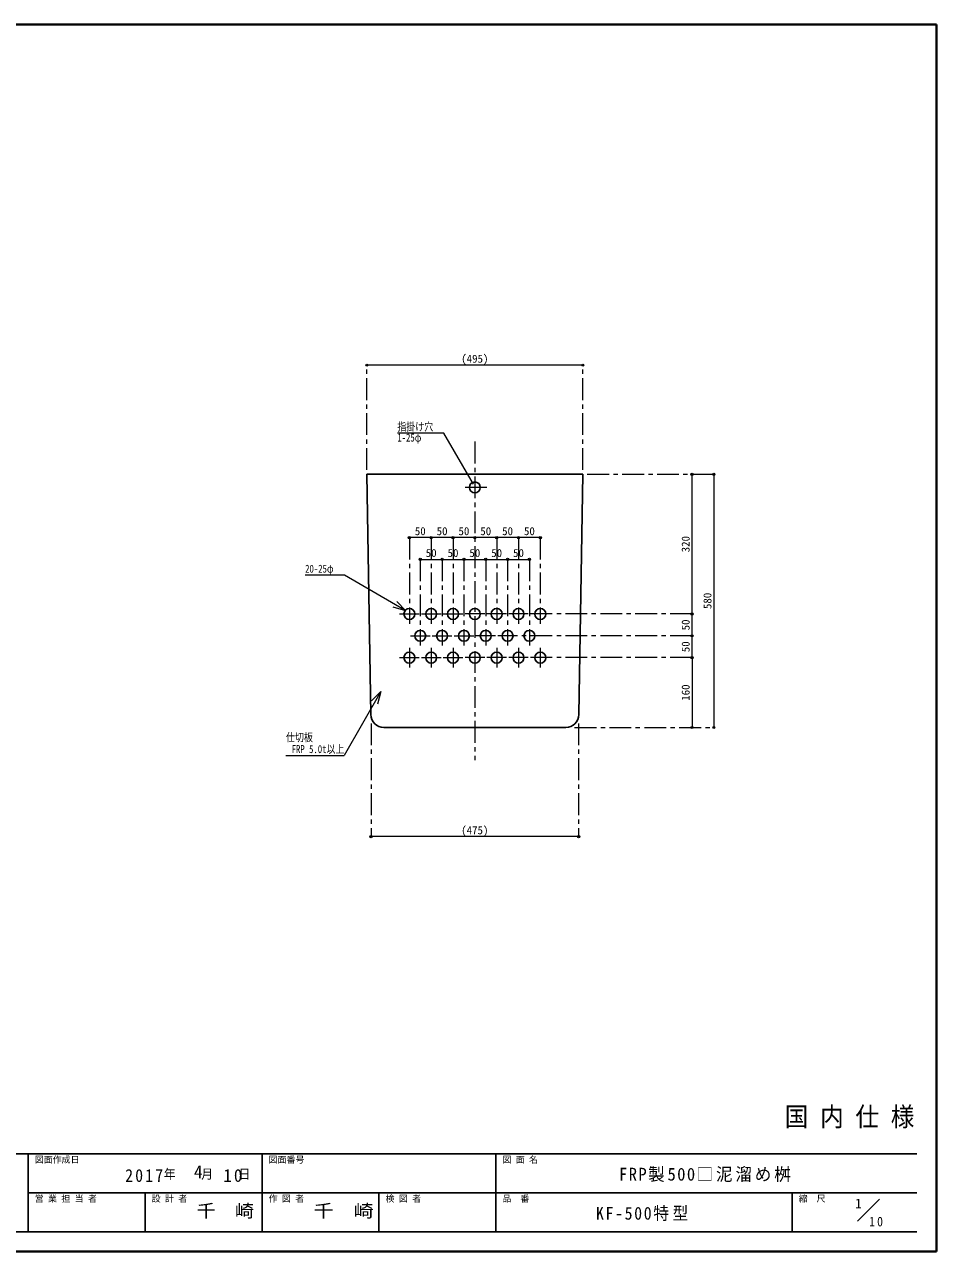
# Model space of a CAD drawing. Units: millimetres at full size, sheet at 1:10. Extents: x -2123 to 1927, y -1358 to 1452.
# Drawn here: x -162 to 1927, y -1358 to 1452 of the extents above; entities that cross this region are included whole.
import ezdxf
from ezdxf.enums import TextEntityAlignment as Align

# ---------------------------------------------------------------- set-up
doc = ezdxf.new("R2010")
doc.units = ezdxf.units.MM
doc.header["$LTSCALE"] = 10
doc.header["$PDMODE"] = 32
doc.header["$PDSIZE"] = 5
doc.linetypes.add('CHAIN1', pattern=[8, 5, -1, 1, -1])
doc.layers.add('0-0', color=7, linetype='Continuous', lineweight=18)
doc.styles.add('ＭＳ ゴシック', font='')
doc.styles.get('ＭＳ ゴシック').set_extended_font_data('MS Gothic')

msp = doc.modelspace()

# ---------------------------------------------------------------- linework, layer by layer
at = {"layer": '0-0', "color": 1, "lineweight": 40}
for p, q in [((1927.2, 1451.91), (-2122.8, 1451.91)), ((1927.2, -1358.09), (1927.2, 1451.91)), ((1927.2, -1358.09), (-2122.8, -1358.09))]:
    msp.add_line(p, q, dxfattribs=at)
at = {"layer": '0-0', "color": 4, "linetype": 'CHAIN1', "lineweight": 9}
for p, q in [((622.2, 431.91), (622.2, 671.91)), ((1117.2, 431.91), (1117.2, 671.91)), ((869.7, 496.91), (869.7, -233.09)), ((1127.2, 421.91), (1417.2, 421.91)), ((897.2, 391.91), (842.2, 391.91)), ((719.7, 276.91), (719.7, 79.41)), ((769.7, 276.91), (769.7, 79.41)), ((819.7, 276.91), (819.7, 79.41)), ((919.7, 276.91), (919.7, 79.41)), ((969.7, 276.91), (969.7, 79.41)), ((1019.7, 276.91), (1019.7, 79.41)), ((744.7, 226.91), (744.7, 29.41)), ((794.7, 226.91), (794.7, 29.41)), ((844.7, 226.91), (844.7, 29.41)), ((894.7, 226.91), (894.7, 29.41)), ((944.7, 226.91), (944.7, 29.41)), ((994.7, 226.91), (994.7, 29.41)), ((697.2, 101.91), (742.2, 101.91)), ((747.2, 101.91), (792.2, 101.91)), ((797.2, 101.91), (842.2, 101.91)), ((892.2, 101.91), (847.2, 101.91)), ((942.2, 101.91), (897.2, 101.91)), ((992.2, 101.91), (947.2, 101.91)), ((1367.2, 101.91), (997.2, 101.91)), ((722.2, 51.91), (767.2, 51.91)), ((772.2, 51.91), (817.2, 51.91)), ((822.2, 51.91), (867.2, 51.91)), ((917.2, 51.91), (872.2, 51.91)), ((967.2, 51.91), (922.2, 51.91)), ((1367.2, 51.91), (972.2, 51.91)), ((697.2, 1.91), (742.2, 1.91)), ((719.7, 24.41), (719.7, -20.59)), ((747.2, 1.91), (792.2, 1.91)), ((769.7, 24.41), (769.7, -20.59)), ((797.2, 1.91), (842.2, 1.91)), ((819.7, 24.41), (819.7, -20.59)), ((892.2, 1.91), (847.2, 1.91)), ((942.2, 1.91), (897.2, 1.91)), ((919.7, 24.41), (919.7, -20.59)), ((992.2, 1.91), (947.2, 1.91)), ((969.7, 24.41), (969.7, -20.59)), ((1367.2, 1.91), (997.2, 1.91)), ((1019.7, 24.41), (1019.7, -20.59)), ((631.87, -148.59), (631.87, -408.09)), ((1098.03, -158.09), (1417.2, -158.09)), ((1107.53, -148.59), (1107.53, -408.09))]:
    msp.add_line(p, q, dxfattribs=at)
at = {"layer": '0-0', "color": 4, "lineweight": 9}
for p, q in [((1117.2, 671.91), (622.2, 671.91)), ((1367.2, 101.91), (1367.2, 421.91)), ((1417.2, 421.91), (1417.2, -158.09)), ((769.7, 276.91), (719.7, 276.91)), ((819.7, 276.91), (769.7, 276.91)), ((869.7, 276.91), (819.7, 276.91)), ((919.7, 276.91), (869.7, 276.91)), ((969.7, 276.91), (919.7, 276.91)), ((1019.7, 276.91), (969.7, 276.91)), ((744.7, 226.91), (794.7, 226.91)), ((794.7, 226.91), (844.7, 226.91)), ((844.7, 226.91), (894.7, 226.91)), ((894.7, 226.91), (944.7, 226.91)), ((944.7, 226.91), (994.7, 226.91)), ((1367.2, 51.91), (1367.2, 101.91)), ((1367.2, 1.91), (1367.2, 51.91)), ((1367.2, 1.91), (1367.2, -158.09)), ((1107.53, -408.09), (631.87, -408.09))]:
    msp.add_line(p, q, dxfattribs=at)
at = {"layer": '0-0'}
for p, q in [((798.52, 516.26), (692.15, 516.26)), ((866.26, 398.94), (798.52, 516.26)), ((570.78, 190.97), (480.94, 190.97)), ((711.92, 109.48), (570.78, 190.97)), ((711.92, 109.48), (682.94, 117.25)), ((711.92, 109.48), (690.71, 130.7)), ((654.5, -75.87), (570.01, -222.21)), ((654.5, -75.87), (633.28, -97.08)), ((654.5, -75.87), (646.73, -104.85)), ((437.05, -222.21), (570.01, -222.21)), ((1745.98, -1288.59), (1796.48, -1238.09))]:
    msp.add_line(p, q, dxfattribs=at)
at = {"layer": '0-0', "color": 5, "lineweight": 25}
for p, q in [((1117.2, 421.91), (622.2, 421.91)), ((631.37, -128.59), (622.2, 421.91)), ((1108.02, -128.59), (1117.2, 421.91)), ((1078.03, -158.09), (661.37, -158.09))]:
    msp.add_line(p, q, dxfattribs=at)
at = {"layer": '0-0', "color": 6, "lineweight": 25}
for p, q in [((-2077.8, -1134.52), (1882.2, -1134.52)), ((-153.52, -1313.09), (-153.52, -1134.52)), ((382.2, -1134.52), (382.2, -1313.09)), ((917.91, -1313.09), (917.91, -1134.52)), ((1882.2, -1223.8), (-153.52, -1223.8)), ((114.34, -1313.09), (114.34, -1223.8)), ((650.06, -1313.09), (650.06, -1223.8)), ((1596.48, -1313.09), (1596.48, -1223.8)), ((1882.2, -1313.09), (-2077.8, -1313.09))]:
    msp.add_line(p, q, dxfattribs=at)
at = {"layer": '0-0', "color": 5, "lineweight": 25}
for centre in [(869.7, 391.91), (719.7, 101.91), (769.7, 101.91), (819.7, 101.91), (869.7, 101.91), (919.7, 101.91), (969.7, 101.91), (1019.7, 101.91), (744.7, 51.91), (794.7, 51.91), (844.7, 51.91), (894.7, 51.91), (944.7, 51.91), (994.7, 51.91), (719.7, 1.91), (769.7, 1.91), (819.7, 1.91), (869.7, 1.91), (919.7, 1.91), (969.7, 1.91), (1019.7, 1.91)]:
    msp.add_circle(centre, 12.5, dxfattribs=at)
for centre, start, end in [((661.37, -128.09), 180.95484, 270), ((1078.03, -128.09), 270, 359.04516)]:
    msp.add_arc(centre, 30, start, end, dxfattribs=at)
at = {"layer": '0-0', "color": 1}
for p in [(622.2, 671.91), (1117.2, 671.91), (1367.2, 421.91), (1417.2, 421.91), (719.7, 276.91), (769.7, 276.91), (819.7, 276.91), (869.7, 276.91), (919.7, 276.91), (969.7, 276.91), (1019.7, 276.91), (744.7, 226.91), (794.7, 226.91), (844.7, 226.91), (894.7, 226.91), (944.7, 226.91), (994.7, 226.91), (1367.2, 101.91), (1367.2, 51.91), (1367.2, 1.91), (1367.2, -158.09), (1417.2, -158.09), (631.87, -408.09), (1107.53, -408.09)]:
    msp.add_point(p, dxfattribs=at)

# ---------------------------------------------------------------- texts
at = {"layer": '0-0', "style": 'ＭＳ ゴシック'}
for s, height, p in [('(495)', 18.33, (838.45, 671.91)), ('50', 18.33, (732.2, 276.91)), ('50', 18.33, (782.2, 276.91)), ('50', 18.33, (832.2, 276.91)), ('50', 18.33, (882.2, 276.91)), ('50', 18.33, (932.2, 276.91)), ('50', 18.33, (982.2, 276.91)), ('50', 18.33, (757.2, 226.91)), ('50', 18.33, (807.2, 226.91)), ('50', 18.33, (857.2, 226.91)), ('50', 18.33, (907.2, 226.91)), ('50', 18.33, (957.2, 226.91)), ('(475)', 18.33, (838.45, -408.09)), ('図面作成日', 14.66, (-138.52, -1159.52)), ('図面番号', 14.66, (397.2, -1159.52)), ('図 面 名', 14.66, (932.91, -1159.52)), ('4', 29.33, (226.2, -1199.16)), ('営 業 担 当 者', 14.66, (-138.52, -1248.8)), ('設 計 者', 14.66, (129.34, -1248.8)), ('作 図 者', 14.66, (397.2, -1248.8)), ('検 図 者', 14.66, (665.06, -1248.8)), ('品\u3000番', 14.66, (932.91, -1248.8)), ('縮\u3000尺', 14.66, (1611.48, -1248.8)), ('1', 21.99, (1740.9, -1265.61))]:
    msp.add_text(s, height=height, dxfattribs=at).set_placement(p, align=Align.BOTTOM_LEFT)
for s, height, width, p in [('指掛け穴', 18.33, 0.8, (692.15, 516.26)), ('1-25φ', 18.33, 0.8, (692.15, 491.26)), ('20-25φ', 18.33, 0.8, (480.94, 190.97)), ('仕切板', 18.33, 0.8, (437.05, -195.22)), ('FRP 5.0t以上', 18.33, 0.8, (450.01, -222.21)), ('国 内 仕 様', 43.99, 0.9, (1579.7, -1084.52)), ('千\u3000崎', 29.33, 1.1, (232.2, -1288.44)), ('千\u3000崎', 29.33, 1.15, (500.06, -1288.44))]:
    msp.add_text(s, height=height, dxfattribs=dict(at, width=width)).set_placement(p, align=Align.BOTTOM_LEFT)
for s, p in [('320', (1367.2, 243.16)), ('580', (1417.2, 113.16)), ('50', (1367.2, 64.41)), ('50', (1367.2, 14.41)), ('160', (1367.2, -96.84))]:
    msp.add_text(s, height=18.33, rotation=90, dxfattribs=at).set_placement(p, align=Align.BOTTOM_LEFT)
at = {"layer": '0-0', "attachment_point": 7, "style": 'ＭＳ ゴシック'}
for s, insert, char_height in [('\\T1.28;\\W0.9;2017', (68.7, -1199.16), 29.33), ('\\T1.27;\\W0.9;年\\~\\~\\~月\\~\\~\\~日', (157.2, -1194.16), 21.99), ('\\T1.27;\\W0.95;10', (293.7, -1199.16), 29.33), ('\\T1.17;\\W0.95;FRP製500□泥溜め桝', (1200.06, -1199.16), 29.33), ('\\T1.22;\\W0.9;KF-500特型', (1147.2, -1288.44), 29.33), ('\\T1.36;\\W0.9;10', (1772.87, -1300.99), 21.99)]:
    msp.add_mtext(s, dxfattribs=dict(at, insert=insert, char_height=char_height))

doc.saveas('drawing.dxf')
